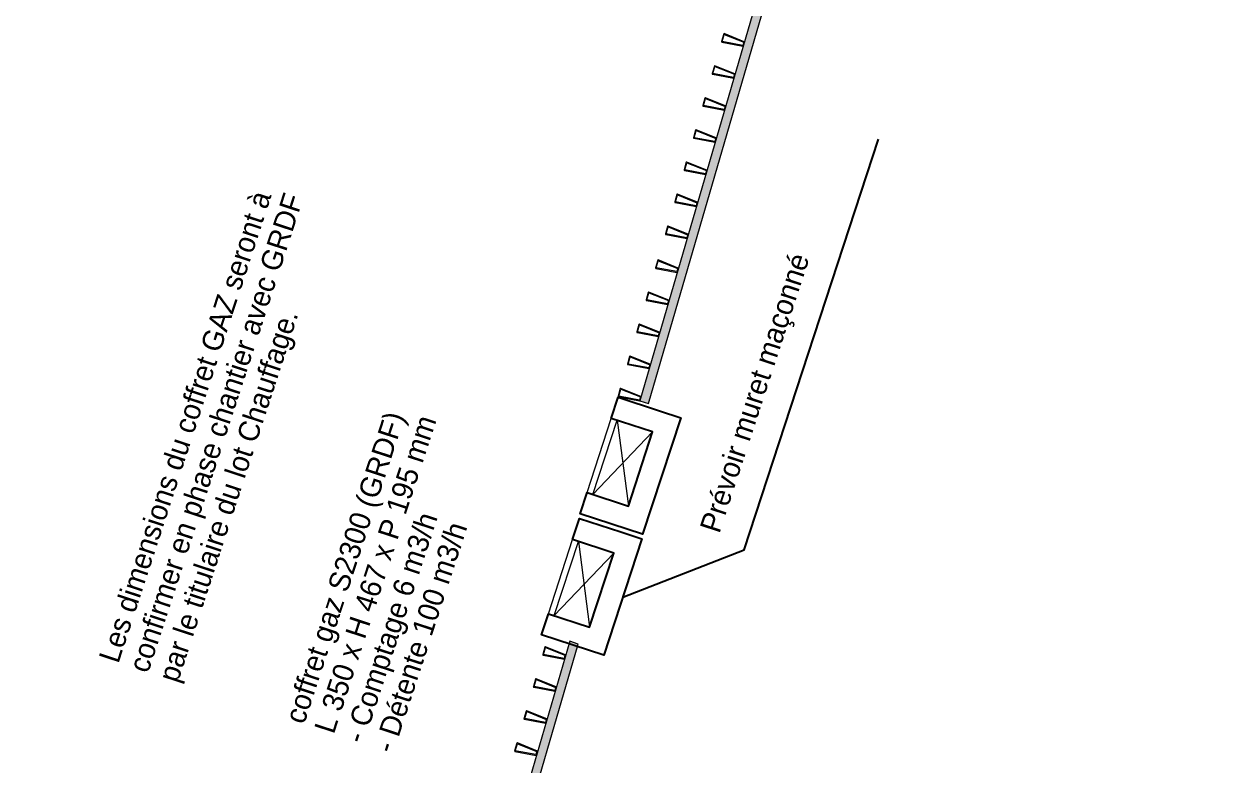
# Model space of a CAD drawing. Header units: centimetres. Extents: x 1724 to 19617, y -6503 to 8072.
# Drawn here: x 1732 to 2266, y -5717 to -5384 of the extents above; entities that cross this region are included whole.
import ezdxf

# ---------------------------------------------------------------- set-up
doc = ezdxf.new("R2010")
doc.units = ezdxf.units.CM
doc.layers.add('B GÈnÈral', color=7, linetype='Continuous', lineweight=5)
doc.layers.add('B Général', color=252, linetype='Continuous')
doc.styles.add('Eurostile', font='Eurosti.TTF')

# ---------------------------------------------------------------- blocks, each defined once
blk = doc.blocks.new('Groupe-70-1')
at = {"layer": 'B GÈnÈral', "linetype": 'Continuous', "lineweight": 0, "true_color": 0xbbbbbb}
for points in [[(2816.4, 2392.05), (2869.49, 2573.97), (2869.49, 2573.97), (3070.09, 3242.25), (3066.26, 3243.4), (2864.38, 2570.88), (2864.42, 2570.86), (2812.61, 2393.33)], [(2539.74, 1444.07), (2784.91, 2284.16), (2781.11, 2285.4), (2535.9, 1445.19)]]:
    blk.add_hatch(color=9, dxfattribs=at).paths.add_polyline_path(points)
h = blk.add_hatch(color=9, dxfattribs=at)
edge = h.paths.add_edge_path()
edge.add_line((2849.41, 2554.35), (2858.89, 2552.55))
edge.add_arc((2858.92, 2552.75), 0.2, 259.2541, 343.7307)
edge.add_line((2859.12, 2552.69), (2859.57, 2554.26))
edge.add_arc((2859.38, 2554.32), 0.2, 343.7307, 428.0825)
edge.add_line((2859.46, 2554.51), (2850.51, 2558.11))
edge.add_arc((2850.43, 2557.92), 0.2, 68.0825, 163.7307)
edge.add_line((2850.24, 2557.98), (2849.26, 2554.6))
edge.add_arc((2849.45, 2554.55), 0.2, 163.7307, 259.2541)
h.paths.add_polyline_path([(2858.85, 2552.86), (2849.57, 2554.62), (2850.5, 2557.79), (2859.26, 2554.26)])
h = blk.add_hatch(color=9, dxfattribs=at)
edge = h.paths.add_edge_path()
edge.add_line((2845.21, 2539.95), (2854.68, 2538.15))
edge.add_arc((2854.72, 2538.35), 0.2, 259.2541, 343.7307)
edge.add_line((2854.91, 2538.29), (2855.37, 2539.86))
edge.add_arc((2855.18, 2539.92), 0.2, 343.7307, 428.0825)
edge.add_line((2855.25, 2540.1), (2846.3, 2543.71))
edge.add_arc((2846.23, 2543.52), 0.2, 68.0825, 163.7307)
edge.add_line((2846.04, 2543.58), (2845.05, 2540.2))
edge.add_arc((2845.25, 2540.15), 0.2, 163.7307, 259.2541)
h.paths.add_polyline_path([(2854.65, 2538.46), (2845.37, 2540.22), (2846.3, 2543.39), (2855.06, 2539.86)])
h = blk.add_hatch(color=9, dxfattribs=at)
edge = h.paths.add_edge_path()
edge.add_line((2841.01, 2525.55), (2850.48, 2523.75))
edge.add_arc((2850.52, 2523.95), 0.2, 259.2541, 343.7307)
edge.add_line((2850.71, 2523.89), (2851.17, 2525.46))
edge.add_arc((2850.98, 2525.52), 0.2, 343.7307, 428.0825)
edge.add_line((2851.05, 2525.7), (2842.1, 2529.3))
edge.add_arc((2842.03, 2529.12), 0.2, 68.0825, 163.7307)
edge.add_line((2841.84, 2529.17), (2840.85, 2525.8))
edge.add_arc((2841.04, 2525.74), 0.2, 163.7307, 259.2541)
h.paths.add_polyline_path([(2850.45, 2524.06), (2841.17, 2525.82), (2842.09, 2528.98), (2850.86, 2525.46)])
h = blk.add_hatch(color=9, dxfattribs=at)
edge = h.paths.add_edge_path()
edge.add_line((2836.8, 2511.15), (2846.28, 2509.35))
edge.add_arc((2846.32, 2509.54), 0.2, 259.2541, 343.7307)
edge.add_line((2846.51, 2509.49), (2846.97, 2511.06))
edge.add_arc((2846.77, 2511.12), 0.2, 343.7307, 428.0825)
edge.add_line((2846.85, 2511.3), (2837.9, 2514.9))
edge.add_arc((2837.82, 2514.72), 0.2, 68.0825, 163.7307)
edge.add_line((2837.63, 2514.77), (2836.65, 2511.4))
edge.add_arc((2836.84, 2511.34), 0.2, 163.7307, 259.2541)
h.paths.add_polyline_path([(2846.24, 2509.66), (2836.97, 2511.42), (2837.89, 2514.58), (2846.65, 2511.06)])
h = blk.add_hatch(color=9, dxfattribs=at)
edge = h.paths.add_edge_path()
edge.add_line((2832.6, 2496.75), (2842.08, 2494.95))
edge.add_arc((2842.11, 2495.14), 0.2, 259.2541, 343.7307)
edge.add_line((2842.3, 2495.09), (2842.76, 2496.66))
edge.add_arc((2842.57, 2496.71), 0.2, 343.7307, 428.0825)
edge.add_line((2842.65, 2496.9), (2833.7, 2500.5))
edge.add_arc((2833.62, 2500.32), 0.2, 68.0825, 163.7307)
edge.add_line((2833.43, 2500.37), (2832.44, 2497))
edge.add_arc((2832.64, 2496.94), 0.2, 163.7307, 259.2541)
h.paths.add_polyline_path([(2842.04, 2495.26), (2832.76, 2497.02), (2833.69, 2500.18), (2842.45, 2496.66)])
h = blk.add_hatch(color=9, dxfattribs=at)
edge = h.paths.add_edge_path()
edge.add_line((2828.4, 2482.34), (2837.87, 2480.55))
edge.add_arc((2837.91, 2480.74), 0.2, 259.2541, 343.7307)
edge.add_line((2838.1, 2480.69), (2838.56, 2482.26))
edge.add_arc((2838.37, 2482.31), 0.2, 343.7307, 428.0825)
edge.add_line((2838.44, 2482.5), (2829.49, 2486.1))
edge.add_arc((2829.42, 2485.91), 0.2, 68.0825, 163.7307)
edge.add_line((2829.23, 2485.97), (2828.24, 2482.6))
edge.add_arc((2828.43, 2482.54), 0.2, 163.7307, 259.2541)
h.paths.add_polyline_path([(2837.84, 2480.86), (2828.56, 2482.62), (2829.48, 2485.78), (2838.25, 2482.25)])
h = blk.add_hatch(color=9, dxfattribs=at)
edge = h.paths.add_edge_path()
edge.add_line((2824.19, 2467.94), (2833.67, 2466.14))
edge.add_arc((2833.71, 2466.34), 0.2, 259.2541, 343.7307)
edge.add_line((2833.9, 2466.28), (2834.36, 2467.86))
edge.add_arc((2834.17, 2467.91), 0.2, 343.7307, 428.0825)
edge.add_line((2834.24, 2468.1), (2825.29, 2471.7))
edge.add_arc((2825.22, 2471.51), 0.2, 68.0825, 163.7307)
edge.add_line((2825.02, 2471.57), (2824.04, 2468.2))
edge.add_arc((2824.23, 2468.14), 0.2, 163.7307, 259.2541)
h.paths.add_polyline_path([(2833.64, 2466.46), (2824.36, 2468.22), (2825.28, 2471.38), (2834.04, 2467.85)])
h = blk.add_hatch(color=9, dxfattribs=at)
edge = h.paths.add_edge_path()
edge.add_line((2819.77, 2452.77), (2829.24, 2450.97))
edge.add_arc((2829.28, 2451.17), 0.2, 259.2541, 343.7307)
edge.add_line((2829.47, 2451.11), (2829.93, 2452.69))
edge.add_arc((2829.74, 2452.74), 0.2, 343.7307, 428.0825)
edge.add_line((2829.81, 2452.93), (2820.86, 2456.53))
edge.add_arc((2820.79, 2456.34), 0.2, 68.0825, 163.7307)
edge.add_line((2820.6, 2456.4), (2819.61, 2453.03))
edge.add_arc((2819.8, 2452.97), 0.2, 163.7307, 259.2541)
h.paths.add_polyline_path([(2829.21, 2451.29), (2819.93, 2453.05), (2820.85, 2456.21), (2829.62, 2452.68)])
h = blk.add_hatch(color=9, dxfattribs=at)
edge = h.paths.add_edge_path()
edge.add_line((2815.56, 2438.37), (2825.04, 2436.57))
edge.add_arc((2825.08, 2436.77), 0.2, 259.2541, 343.7307)
edge.add_line((2825.27, 2436.71), (2825.73, 2438.29))
edge.add_arc((2825.54, 2438.34), 0.2, 343.7307, 428.0825)
edge.add_line((2825.61, 2438.53), (2816.66, 2442.13))
edge.add_arc((2816.59, 2441.94), 0.2, 68.0825, 163.7307)
edge.add_line((2816.39, 2442), (2815.41, 2438.62))
edge.add_arc((2815.6, 2438.57), 0.2, 163.7307, 259.2541)
h.paths.add_polyline_path([(2825.01, 2436.88), (2815.73, 2438.65), (2816.65, 2441.81), (2825.41, 2438.28)])
h = blk.add_hatch(color=9, dxfattribs=at)
edge = h.paths.add_edge_path()
edge.add_line((2811.36, 2423.97), (2820.84, 2422.17))
edge.add_arc((2820.87, 2422.37), 0.2, 259.2541, 343.7307)
edge.add_line((2821.07, 2422.31), (2821.52, 2423.88))
edge.add_arc((2821.33, 2423.94), 0.2, 343.7307, 428.0825)
edge.add_line((2821.41, 2424.13), (2812.46, 2427.73))
edge.add_arc((2812.38, 2427.54), 0.2, 68.0825, 163.7307)
edge.add_line((2812.19, 2427.6), (2811.21, 2424.22))
edge.add_arc((2811.4, 2424.17), 0.2, 163.7307, 259.2541)
h.paths.add_polyline_path([(2820.8, 2422.48), (2811.53, 2424.24), (2812.45, 2427.41), (2821.21, 2423.88)])
h = blk.add_hatch(color=9, dxfattribs=at)
edge = h.paths.add_edge_path()
edge.add_line((2807.16, 2409.57), (2816.63, 2407.77))
edge.add_arc((2816.67, 2407.97), 0.2, 259.2541, 343.7307)
edge.add_line((2816.86, 2407.91), (2817.32, 2409.48))
edge.add_arc((2817.13, 2409.54), 0.2, 343.7307, 428.0825)
edge.add_line((2817.2, 2409.72), (2808.25, 2413.33))
edge.add_arc((2808.18, 2413.14), 0.2, 68.0825, 163.7307)
edge.add_line((2807.99, 2413.2), (2807, 2409.82))
edge.add_arc((2807.2, 2409.77), 0.2, 163.7307, 259.2541)
h.paths.add_polyline_path([(2816.6, 2408.08), (2807.32, 2409.84), (2808.25, 2413.01), (2817.01, 2409.48)])
h = blk.add_hatch(color=9, dxfattribs=at)
edge = h.paths.add_edge_path()
edge.add_line((2802.96, 2395.17), (2812.43, 2393.37))
edge.add_arc((2812.47, 2393.57), 0.2, 259.2541, 343.7307)
edge.add_line((2812.66, 2393.51), (2813.12, 2395.08))
edge.add_arc((2812.93, 2395.14), 0.2, 343.7307, 428.0825)
edge.add_line((2813, 2395.32), (2804.05, 2398.92))
edge.add_arc((2803.98, 2398.74), 0.2, 68.0825, 163.7307)
edge.add_line((2803.79, 2398.79), (2802.8, 2395.42))
edge.add_arc((2802.99, 2395.36), 0.2, 163.7307, 259.2541)
h.paths.add_polyline_path([(2812.4, 2393.68), (2803.12, 2395.44), (2804.04, 2398.6), (2812.81, 2395.08)])
h = blk.add_hatch(color=9, dxfattribs=at)
edge = h.paths.add_edge_path()
edge.add_line((2769.11, 2279.19), (2778.58, 2277.39))
edge.add_arc((2778.62, 2277.59), 0.2, 259.2541, 343.7307)
edge.add_line((2778.81, 2277.53), (2779.27, 2279.1))
edge.add_arc((2779.08, 2279.16), 0.2, 343.7307, 428.0825)
edge.add_line((2779.15, 2279.34), (2770.2, 2282.95))
edge.add_arc((2770.13, 2282.76), 0.2, 68.0825, 163.7307)
edge.add_line((2769.94, 2282.82), (2768.95, 2279.44))
edge.add_arc((2769.15, 2279.39), 0.2, 163.7307, 259.2541)
h.paths.add_polyline_path([(2778.55, 2277.7), (2769.27, 2279.46), (2770.2, 2282.63), (2778.96, 2279.1)])
h = blk.add_hatch(color=9, dxfattribs=at)
edge = h.paths.add_edge_path()
edge.add_line((2764.91, 2264.79), (2774.38, 2262.99))
edge.add_arc((2774.42, 2263.19), 0.2, 259.2541, 343.7307)
edge.add_line((2774.61, 2263.13), (2775.07, 2264.7))
edge.add_arc((2774.88, 2264.76), 0.2, 343.7307, 428.0825)
edge.add_line((2774.95, 2264.94), (2766, 2268.54))
edge.add_arc((2765.93, 2268.36), 0.2, 68.0825, 163.7307)
edge.add_line((2765.74, 2268.41), (2764.75, 2265.04))
edge.add_arc((2764.94, 2264.98), 0.2, 163.7307, 259.2541)
h.paths.add_polyline_path([(2774.35, 2263.3), (2765.07, 2265.06), (2765.99, 2268.22), (2774.76, 2264.7)])
h = blk.add_hatch(color=9, dxfattribs=at)
edge = h.paths.add_edge_path()
edge.add_line((2760.7, 2250.39), (2770.18, 2248.59))
edge.add_arc((2770.22, 2248.78), 0.2, 259.2541, 343.7307)
edge.add_line((2770.41, 2248.73), (2770.87, 2250.3))
edge.add_arc((2770.67, 2250.36), 0.2, 343.7307, 428.0825)
edge.add_line((2770.75, 2250.54), (2761.8, 2254.14))
edge.add_arc((2761.72, 2253.96), 0.2, 68.0825, 163.7307)
edge.add_line((2761.53, 2254.01), (2760.55, 2250.64))
edge.add_arc((2760.74, 2250.58), 0.2, 163.7307, 259.2541)
h.paths.add_polyline_path([(2770.14, 2248.9), (2760.87, 2250.66), (2761.79, 2253.82), (2770.55, 2250.3)])
h = blk.add_hatch(color=9, dxfattribs=at)
edge = h.paths.add_edge_path()
edge.add_line((2756.5, 2235.99), (2765.98, 2234.19))
edge.add_arc((2766.01, 2234.38), 0.2, 259.2541, 343.7307)
edge.add_line((2766.2, 2234.33), (2766.66, 2235.9))
edge.add_arc((2766.47, 2235.96), 0.2, 343.7307, 428.0825)
edge.add_line((2766.55, 2236.14), (2757.6, 2239.74))
edge.add_arc((2757.52, 2239.56), 0.2, 68.0825, 163.7307)
edge.add_line((2757.33, 2239.61), (2756.34, 2236.24))
edge.add_arc((2756.54, 2236.18), 0.2, 163.7307, 259.2541)
h.paths.add_polyline_path([(2765.94, 2234.5), (2756.66, 2236.26), (2757.59, 2239.42), (2766.35, 2235.9)])
at = {"layer": 'B Général', "color": 7, "linetype": 'Continuous', "lineweight": 5, "flags": 128}
for points in [[(2816.4, 2392.05), (2869.49, 2573.97), (2869.49, 2573.97), (3070.09, 3242.25), (3066.26, 3243.4), (2864.38, 2570.88), (2864.42, 2570.86), (2812.61, 2393.33)], [(2858.85, 2552.86), (2849.57, 2554.62), (2850.5, 2557.79), (2859.26, 2554.26)], [(2854.65, 2538.46), (2845.37, 2540.22), (2846.3, 2543.39), (2855.06, 2539.86)], [(2850.45, 2524.06), (2841.17, 2525.82), (2842.09, 2528.98), (2850.86, 2525.46)], [(2846.24, 2509.66), (2836.97, 2511.42), (2837.89, 2514.58), (2846.65, 2511.06)], [(2842.04, 2495.26), (2832.76, 2497.02), (2833.69, 2500.18), (2842.45, 2496.66)], [(2837.84, 2480.86), (2828.56, 2482.62), (2829.48, 2485.78), (2838.25, 2482.25)], [(2833.64, 2466.46), (2824.36, 2468.22), (2825.28, 2471.38), (2834.04, 2467.85)], [(2829.21, 2451.29), (2819.93, 2453.05), (2820.85, 2456.21), (2829.62, 2452.68)], [(2825.01, 2436.88), (2815.73, 2438.65), (2816.65, 2441.81), (2825.41, 2438.28)], [(2820.8, 2422.48), (2811.53, 2424.24), (2812.45, 2427.41), (2821.21, 2423.88)], [(2816.6, 2408.08), (2807.32, 2409.84), (2808.25, 2413.01), (2817.01, 2409.48)], [(2812.4, 2393.68), (2803.12, 2395.44), (2804.04, 2398.6), (2812.81, 2395.08)], [(2539.74, 1444.07), (2784.91, 2284.16), (2781.11, 2285.4), (2535.9, 1445.19)], [(2778.55, 2277.7), (2769.27, 2279.46), (2770.2, 2282.63), (2778.96, 2279.1)], [(2774.35, 2263.3), (2765.07, 2265.06), (2765.99, 2268.22), (2774.76, 2264.7)], [(2770.14, 2248.9), (2760.87, 2250.66), (2761.79, 2253.82), (2770.55, 2250.3)], [(2765.94, 2234.5), (2756.66, 2236.26), (2757.59, 2239.42), (2766.35, 2235.9)]]:
    blk.add_lwpolyline(points, close=True, dxfattribs=at)
for points in [[(2849.41, 2554.35), (2858.89, 2552.55, 0.386252), (2859.12, 2552.69), (2859.57, 2554.26, 0.385626), (2859.46, 2554.51), (2850.51, 2558.11, 0.443391), (2850.24, 2557.98), (2849.26, 2554.6, 0.442739), (2849.41, 2554.35)], [(2845.21, 2539.95), (2854.68, 2538.15, 0.386252), (2854.91, 2538.29), (2855.37, 2539.86, 0.385626), (2855.25, 2540.1), (2846.3, 2543.71, 0.443391), (2846.04, 2543.58), (2845.05, 2540.2, 0.442739), (2845.21, 2539.95)], [(2841.01, 2525.55), (2850.48, 2523.75, 0.386252), (2850.71, 2523.89), (2851.17, 2525.46, 0.385626), (2851.05, 2525.7), (2842.1, 2529.3, 0.443391), (2841.84, 2529.17), (2840.85, 2525.8, 0.442739), (2841.01, 2525.55)], [(2836.8, 2511.15), (2846.28, 2509.35, 0.386252), (2846.51, 2509.49), (2846.97, 2511.06, 0.385626), (2846.85, 2511.3), (2837.9, 2514.9, 0.443391), (2837.63, 2514.77), (2836.65, 2511.4, 0.442739), (2836.8, 2511.15)], [(2832.6, 2496.75), (2842.08, 2494.95, 0.386252), (2842.3, 2495.09), (2842.76, 2496.66, 0.385626), (2842.65, 2496.9), (2833.7, 2500.5, 0.443391), (2833.43, 2500.37), (2832.44, 2497, 0.442739), (2832.6, 2496.75)], [(2828.4, 2482.34), (2837.87, 2480.55, 0.386252), (2838.1, 2480.69), (2838.56, 2482.26, 0.385626), (2838.44, 2482.5), (2829.49, 2486.1, 0.443391), (2829.23, 2485.97), (2828.24, 2482.6, 0.442739), (2828.4, 2482.34)], [(2824.19, 2467.94), (2833.67, 2466.14, 0.386252), (2833.9, 2466.28), (2834.36, 2467.86, 0.385626), (2834.24, 2468.1), (2825.29, 2471.7, 0.443391), (2825.02, 2471.57), (2824.04, 2468.2, 0.442739), (2824.19, 2467.94)], [(2819.77, 2452.77), (2829.24, 2450.97, 0.386252), (2829.47, 2451.11), (2829.93, 2452.69, 0.385626), (2829.81, 2452.93), (2820.86, 2456.53, 0.443391), (2820.6, 2456.4), (2819.61, 2453.03, 0.442739), (2819.77, 2452.77)], [(2815.56, 2438.37), (2825.04, 2436.57, 0.386252), (2825.27, 2436.71), (2825.73, 2438.29, 0.385626), (2825.61, 2438.53), (2816.66, 2442.13, 0.443391), (2816.39, 2442), (2815.41, 2438.62, 0.442739), (2815.56, 2438.37)], [(2811.36, 2423.97), (2820.84, 2422.17, 0.386252), (2821.07, 2422.31), (2821.52, 2423.88, 0.385626), (2821.41, 2424.13), (2812.46, 2427.73, 0.443391), (2812.19, 2427.6), (2811.21, 2424.22, 0.442739), (2811.36, 2423.97)], [(2807.16, 2409.57), (2816.63, 2407.77, 0.386252), (2816.86, 2407.91), (2817.32, 2409.48, 0.385626), (2817.2, 2409.72), (2808.25, 2413.33, 0.443391), (2807.99, 2413.2), (2807, 2409.82, 0.442739), (2807.16, 2409.57)], [(2802.96, 2395.17), (2812.43, 2393.37, 0.386252), (2812.66, 2393.51), (2813.12, 2395.08, 0.385626), (2813, 2395.32), (2804.05, 2398.92, 0.443391), (2803.79, 2398.79), (2802.8, 2395.42, 0.442739), (2802.96, 2395.17)], [(2769.11, 2279.19), (2778.58, 2277.39, 0.386252), (2778.81, 2277.53), (2779.27, 2279.1, 0.385626), (2779.15, 2279.34), (2770.2, 2282.95, 0.443391), (2769.94, 2282.82), (2768.95, 2279.44, 0.442739), (2769.11, 2279.19)], [(2764.91, 2264.79), (2774.38, 2262.99, 0.386252), (2774.61, 2263.13), (2775.07, 2264.7, 0.385626), (2774.95, 2264.94), (2766, 2268.54, 0.443391), (2765.74, 2268.41), (2764.75, 2265.04, 0.442739), (2764.91, 2264.79)], [(2760.7, 2250.39), (2770.18, 2248.59, 0.386252), (2770.41, 2248.73), (2770.87, 2250.3, 0.385626), (2770.75, 2250.54), (2761.8, 2254.14, 0.443391), (2761.53, 2254.01), (2760.55, 2250.64, 0.442739), (2760.7, 2250.39)], [(2756.5, 2235.99), (2765.98, 2234.19, 0.386252), (2766.2, 2234.33), (2766.66, 2235.9, 0.385626), (2766.55, 2236.14), (2757.6, 2239.74, 0.443391), (2757.33, 2239.61), (2756.34, 2236.24, 0.442739), (2756.5, 2235.99)]]:
    blk.add_lwpolyline(points, format="xyb", close=True, dxfattribs=at)
blk = doc.blocks.new('Groupe-98-1')
at = {"layer": 'B Général', "color": 7, "flags": 128}
blk.add_lwpolyline([(2804.99, 2305.23), (2859.42, 2326.4), (2919.76, 2510.74)], dxfattribs=at)
for points in [[(2799.77, 2385.41), (2802.88, 2394.92), (2821.41, 2388.85), (2830.92, 2385.74), (2813.81, 2333.47), (2813.81, 2333.47), (2785.77, 2342.65), (2788.88, 2352.15), (2807.42, 2346.08), (2818.3, 2379.35)], [(2782.4, 2331.04), (2785.51, 2340.54), (2804.04, 2334.48), (2813.55, 2331.37), (2796.44, 2279.09), (2796.44, 2279.09), (2768.4, 2288.27), (2771.51, 2297.78), (2790.04, 2291.71), (2800.93, 2324.97)]]:
    blk.add_lwpolyline(points, close=True, dxfattribs=at)
at = {"layer": 'B Général', "color": 7, "lineweight": 18, "flags": 128}
for points in [[(2788.88, 2352.15), (2799.77, 2385.41), (2818.3, 2379.35), (2807.42, 2346.08), (2791.45, 2351.31), (2788.88, 2352.15), (2791.45, 2351.31), (2802.34, 2384.57), (2807.42, 2346.08), (2818.3, 2379.35), (2791.45, 2351.31)], [(2771.51, 2297.78), (2782.4, 2331.04), (2800.93, 2324.97), (2790.04, 2291.71), (2774.08, 2296.94), (2771.51, 2297.78), (2774.08, 2296.94), (2784.96, 2330.2), (2790.04, 2291.71), (2800.93, 2324.97), (2774.08, 2296.94)]]:
    blk.add_lwpolyline(points, dxfattribs=at)
at = {"layer": 'B Général', "color": 7, "attachment_point": 1, "rotation": 71.8758, "line_spacing_factor": 0.895453, "style": 'Eurostile'}
for s, insert, char_height, width in [('Les dimensions du coffret GAZ seront à confirmer en phase chantier avec GRDF par le titulaire du lot Chauffage.', (2569.4, 2277.95), 9.39822, 240.6185), ('Prévoir muret maçonné', (2839.33, 2336.31), 9.3982, 240.6185), ('coffret gaz S2300 (GRDF)\\PL 350 x H 467 x P 195 mm\\P- Comptage 6 m3/h\\P- Détente 100 m3/h', (2652.84, 2250.64), 9.3982, 268.2948)]:
    blk.add_mtext(s, dxfattribs=dict(at, insert=insert, char_height=char_height, width=width))

msp = doc.modelspace()

# ---------------------------------------------------------------- linework, layer by layer
at = {"layer": 'B Général', "color": 7, "linetype": 'Continuous', "lineweight": 5}
for p, q in [((1995.415, -5561.218), (1998.525, -5551.714)), ((1998.525, -5551.714), (2026.562, -5560.891)), ((1998.525, -5551.714), (2026.562, -5560.891)), ((2026.562, -5560.891), (2009.452, -5613.162)), ((2026.562, -5560.891), (2009.452, -5613.162)), ((1995.415, -5561.218), (2013.947, -5567.284)), ((1995.415, -5561.218), (2013.947, -5567.284)), ((2013.947, -5567.284), (2003.059, -5600.547)), ((2013.947, -5567.284), (2003.059, -5600.547)), ((1984.527, -5594.481), (1981.416, -5603.985)), ((2003.059, -5600.547), (1984.527, -5594.481)), ((2003.059, -5600.547), (1984.527, -5594.481)), ((1978.042, -5615.591), (1981.153, -5606.087)), ((1981.153, -5606.087), (2009.189, -5615.264)), ((1981.153, -5606.087), (2009.189, -5615.264)), ((2009.452, -5613.162), (1981.416, -5603.985)), ((2009.452, -5613.162), (1981.416, -5603.985)), ((1978.042, -5615.591), (1996.574, -5621.657)), ((1978.042, -5615.591), (1996.574, -5621.657)), ((2009.189, -5615.264), (1992.08, -5667.535)), ((2009.189, -5615.264), (1992.08, -5667.535)), ((1996.574, -5621.657), (1985.687, -5654.921)), ((1996.574, -5621.657), (1985.687, -5654.921)), ((1967.154, -5648.855), (1964.043, -5658.358)), ((1985.687, -5654.921), (1967.154, -5648.855)), ((1985.687, -5654.921), (1967.154, -5648.855)), ((1992.08, -5667.535), (1964.043, -5658.358)), ((1992.08, -5667.535), (1964.043, -5658.358))]:
    msp.add_line(p, q, dxfattribs=at)

# ---------------------------------------------------------------- block references
at = {"layer": 'B Général', "color": 7}
for name in ['Groupe-70-1', 'Groupe-98-1']:
    msp.add_blockref(name, (-804.356, -7946.63), dxfattribs=at)

doc.saveas('drawing.dxf')
